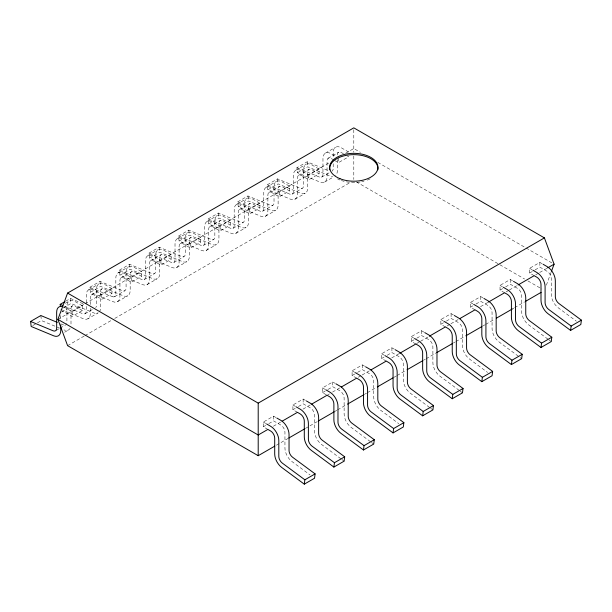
<?xml version="1.0" encoding="UTF-8"?>
<svg xmlns="http://www.w3.org/2000/svg" width="612" height="612" viewBox="0 0 612 612"><rect width="100%" height="100%" fill="white"/><g stroke="black" fill="none" stroke-linecap="round" stroke-linejoin="round"><path stroke-width="0.46" stroke-dasharray="3.06 2.29" d="M353.797 129.729L353.797 152.289M546.348 285.2L551.183 272.065M65.706 301.188L70.434 298.457L84.295 304.218M89.78 287.288L100.016 281.375L122.553 290.731A5.791 3.343 60 0 0 126.08 288.084L126.08 272.126A11.59 6.694 60 0 1 134.273 267.398L141.556 271.598L141.556 276.333L131.312 282.247L124.029 278.039A5.791 3.343 60 0 0 119.937 280.403L119.937 296.361A11.59 6.694 60 0 1 112.883 301.655L90.346 292.307L89.78 287.288L112.31 296.644M119.363 270.206L129.606 264.292L152.143 273.648A5.791 3.343 60 0 0 155.67 271.001L155.67 255.043A11.59 6.694 60 0 1 163.863 250.316L171.146 254.516L171.146 259.251L160.902 265.164L153.62 260.957A5.791 3.343 60 0 0 149.527 263.321L149.527 279.279A11.59 6.694 60 0 1 142.474 284.572L119.937 275.224L119.363 270.206L141.9 279.562A5.791 3.343 60 0 0 145.427 276.915L145.427 260.957A11.59 6.694 60 0 1 153.62 256.229L160.902 260.429L171.146 254.516M148.953 253.123L159.196 247.21L181.733 256.566A5.791 3.343 60 0 0 185.26 253.919L185.26 237.961A11.59 6.694 60 0 1 193.453 233.233L200.736 237.433L200.736 242.168L190.493 248.082L183.21 243.874A5.791 3.343 60 0 0 179.109 246.238L179.109 262.196A11.59 6.694 60 0 1 172.056 267.49L149.527 258.142L148.953 253.123L171.49 262.479A5.791 3.343 60 0 0 175.017 259.832L175.017 243.874A11.59 6.694 60 0 1 183.21 239.147L190.493 243.347L200.736 237.433M178.543 236.041L188.787 230.127L211.316 239.483A5.791 3.343 60 0 0 214.843 236.836L214.843 220.878A11.59 6.694 60 0 1 223.036 216.151L230.319 220.351L230.319 225.086L220.083 230.999L212.8 226.792A5.791 3.343 60 0 0 208.7 229.156L208.7 245.114A11.59 6.694 60 0 1 201.646 250.407L179.109 241.059L178.543 236.041L201.08 245.397A5.791 3.343 60 0 0 204.607 242.75L204.607 226.792A11.59 6.694 60 0 1 212.8 222.064L220.083 226.264L230.319 220.351M208.134 218.958L218.369 213.045L240.906 222.401A5.791 3.343 60 0 0 244.433 219.754L244.433 203.796A11.59 6.694 60 0 1 252.626 199.068L259.909 203.268L259.909 208.003L249.665 213.917L242.383 209.709A5.791 3.343 60 0 0 238.29 212.073L238.29 228.031A11.59 6.694 60 0 1 231.237 233.325L208.7 223.969L208.134 218.958L230.663 228.314A5.791 3.343 60 0 0 234.189 225.667L234.189 209.709A11.59 6.694 60 0 1 242.383 204.982L249.665 209.182L259.909 203.268M237.716 201.876L247.959 195.962L270.496 205.318A5.791 3.343 60 0 0 274.023 202.671L274.023 186.714A11.59 6.694 60 0 1 282.216 181.986L289.499 186.186L289.499 190.921L279.256 196.835L271.973 192.627A5.791 3.343 60 0 0 267.88 194.991L267.88 210.949A11.59 6.694 60 0 1 260.827 216.243L238.29 206.887L237.716 201.876L260.253 211.232A5.791 3.343 60 0 0 263.78 208.585L263.78 192.627A11.59 6.694 60 0 1 271.973 187.899L279.256 192.099L289.499 186.186M267.306 184.793L277.55 178.88L300.087 188.236A5.791 3.343 60 0 0 303.613 185.589L303.613 169.631A11.59 6.694 60 0 1 311.806 164.903L319.089 169.103L319.089 173.839L308.846 179.752L301.563 175.545A5.791 3.343 60 0 0 297.463 177.908L297.463 193.866A11.59 6.694 60 0 1 290.409 199.16L267.88 189.804L267.306 184.793L289.843 194.149A5.791 3.343 60 0 0 293.37 191.495L293.37 175.545A11.59 6.694 60 0 1 301.563 170.817L308.846 175.017L319.089 169.103M333.884 160.038L331.153 158.462A5.791 3.343 60 0 0 327.053 160.826L327.053 176.784A11.59 6.694 60 0 1 320 182.078L297.463 172.722L296.897 167.711L307.14 161.798L328.805 170.794M65.362 303.261L69.301 300.989M88.648 289.82L98.892 283.907M118.238 272.738L128.482 266.824M147.829 255.655L158.072 249.742M177.411 238.573L187.655 232.659M207.001 221.49L217.245 215.577M236.592 204.408L246.835 198.495M266.182 187.326L276.425 181.412M295.764 170.243L306.008 164.33M325.355 153.161L335.598 147.247M32.75 325.561L36.682 323.281M37.47 322.83L41.409 320.558L59.616 328.108M63.12 308.02L71 303.476L93.537 312.824A11.59 6.694 60 0 0 98.134 312.862L87.891 318.776M90.346 292.307L100.59 286.393L123.127 295.741A11.59 6.694 60 0 0 130.18 290.448L130.18 274.49A5.791 3.343 60 0 1 134.273 272.126L141.556 276.333M119.937 275.224L130.18 269.311L152.709 278.659A11.59 6.694 60 0 0 159.763 273.365L159.763 257.407A5.791 3.343 60 0 1 163.863 255.043L171.146 259.251M149.527 258.142L159.763 252.228L182.3 261.576A11.59 6.694 60 0 0 189.353 256.283L189.353 240.325A5.791 3.343 60 0 1 193.453 237.961L200.736 242.168M179.109 241.059L189.353 235.146L211.89 244.494A11.59 6.694 60 0 0 218.943 239.2L218.943 223.242A5.791 3.343 60 0 1 223.036 220.878L230.319 225.086M208.7 223.969L218.943 218.063L241.48 227.412A11.59 6.694 60 0 0 248.533 222.118L248.533 206.16A5.791 3.343 60 0 1 252.626 203.796L259.909 208.003M238.29 206.887L248.533 200.973L271.062 210.329A11.59 6.694 60 0 0 278.116 205.035L278.116 189.077A5.791 3.343 60 0 1 282.216 186.714L289.499 190.921M267.88 189.804L278.116 183.891L300.653 193.247A11.59 6.694 60 0 0 307.706 187.953L307.706 171.995A5.791 3.343 60 0 1 311.806 169.631L319.089 173.839M297.463 172.722L307.706 166.808L330.243 176.164A11.59 6.694 60 0 0 332.721 176.715M61.72 312.082L72.461 305.878M91.303 294.999L102.051 288.795M120.893 277.917L131.641 271.713M150.483 260.834L161.231 254.63M180.073 243.752L190.814 237.548M209.656 226.669L220.404 220.465M239.246 209.587L249.994 203.383M268.836 192.505L279.585 186.3M298.427 175.422L309.167 169.218M328.009 158.34L338.757 152.136M57.911 319.365L84.28 304.149M85.083 303.682L329.853 162.364M345.734 153.191L353.797 148.54L360.414 152.365M63.571 306.849A11.59 6.694 60 0 1 64.857 307.476L72.139 311.676L82.383 305.763L82.383 310.498L72.139 316.412L64.857 312.204A5.791 3.343 60 0 0 62.225 311.791M86.246 302.634L86.246 295.122A11.59 6.694 60 0 1 94.447 290.394L101.73 294.594L111.965 288.68L111.965 293.416L101.73 299.329L94.447 295.122A5.791 3.343 60 0 0 90.346 297.486L90.346 304.998M112.31 296.644A5.791 3.343 60 0 0 115.836 293.997L115.836 278.039A11.59 6.694 60 0 1 124.029 273.312L131.312 277.511L141.556 271.598M334.642 160.474L338.436 162.67L348.672 156.756L347.157 155.876M56.22 330.373L59.372 328.552M60.16 328.101L65.675 324.918M85.022 313.742L92.902 309.198M114.612 296.659L124.856 290.746M144.195 279.577L154.438 273.663M173.785 262.494L184.028 256.581M203.375 245.412L213.619 239.499M232.965 228.33L243.209 222.416M262.548 211.247L272.791 205.334M292.138 194.165L302.382 188.251M321.728 177.082L329.608 172.538M64.604 332.224L68.544 329.952M117.481 301.693L127.724 295.78M147.064 284.611L157.307 278.697M176.654 267.528L186.897 261.615M206.244 250.446L216.487 244.532M235.834 233.363L246.078 227.45M265.417 216.281L275.66 210.367M295.007 199.198L305.25 193.285M324.597 182.116L333.265 177.113M67.588 345.65L84.135 336.095M84.961 335.621L111.43 320.336M114.742 318.424L351.319 181.84M267.88 429.417L263.328 426.793L263.328 422.058L273.564 416.145L275.997 417.545M297.463 412.335L292.911 409.711L292.911 404.976L303.154 399.062L306.39 400.937M326.295 394.817L322.501 392.629L322.501 387.893L332.744 381.98L335.169 383.38M356.643 378.17L352.091 375.546L352.091 370.811L362.335 364.897L364.76 366.297M386.233 361.088L381.681 358.464L381.681 353.728L391.917 347.815L394.35 349.215M415.816 344.005L411.264 341.374L411.264 336.646L421.507 330.732L423.932 332.132M445.406 326.923L440.854 324.291L440.854 319.563L451.098 313.65L453.523 315.05M474.996 309.84L470.444 307.209L470.444 302.481L480.688 296.568L483.113 297.968M504.586 292.758L500.035 290.126L500.035 285.399L510.27 279.485L512.703 280.885M534.169 275.675L529.617 273.044L529.617 268.316L539.861 262.403L542.286 263.803M263.328 426.793L265.685 425.424M268.836 423.603L273.564 420.88L280.847 425.08A5.791 3.343 60 0 1 284.947 432.179L284.947 448.129A11.59 6.694 60 0 0 292 461.57L310.032 474.904M292.911 409.711L295.275 408.342M298.427 406.521L303.154 403.798L310.437 407.997A5.791 3.343 60 0 1 314.537 415.097L314.537 431.047A11.59 6.694 60 0 0 321.591 444.488L341.121 458.939M322.501 392.629L327.229 389.898M328.017 389.439L332.744 386.715L340.027 390.915A5.791 3.343 60 0 1 344.12 398.014L344.12 413.964A11.59 6.694 60 0 0 351.173 427.406L370.704 441.856M352.091 375.546L356.819 372.815M357.607 372.356L362.335 369.633L369.617 373.833A5.791 3.343 60 0 1 373.71 380.932L373.71 396.882A11.59 6.694 60 0 0 380.763 410.323L398.794 423.657M381.681 358.464L384.038 357.094M387.189 355.274L391.917 352.55L399.2 356.75A5.791 3.343 60 0 1 403.3 363.849L403.3 379.8A11.59 6.694 60 0 0 410.354 393.241L429.884 407.691M411.264 341.374L415.992 338.65M416.78 338.191L421.507 335.468L428.79 339.668A5.791 3.343 60 0 1 432.891 346.767L432.891 362.717A11.59 6.694 60 0 0 439.944 376.158L459.474 390.609M440.854 324.291L445.582 321.568M446.37 321.109L451.098 318.378L458.38 322.585A5.791 3.343 60 0 1 462.473 329.684L462.473 345.635A11.59 6.694 60 0 0 469.526 359.076L487.557 372.41M470.444 307.209L472.808 305.847M475.96 304.026L480.688 301.295L487.971 305.503A5.791 3.343 60 0 1 492.063 312.602L492.063 328.552A11.59 6.694 60 0 0 499.117 341.993L521.654 358.663M500.035 290.126L504.755 287.403M505.543 286.944L510.27 284.213L517.553 288.42A5.791 3.343 60 0 1 521.654 295.519L521.654 311.47A11.59 6.694 60 0 0 528.707 324.911L548.237 339.362M529.617 273.044L534.345 270.32M535.133 269.861L539.861 267.13L547.143 271.338A5.791 3.343 60 0 1 551.244 278.437L551.244 294.387A11.59 6.694 60 0 0 558.297 307.828L576.32 321.162M273.388 426.235L280.541 422.112M302.978 409.153L310.934 404.563M327.841 394.801L329.417 393.891M332.568 392.07L339.714 387.947M358.219 377.26L361.371 375.439M362.159 374.988L369.304 370.864M391.741 357.905L399.697 353.315M416.604 343.554L419.756 341.733M420.543 341.274L428.477 336.699M446.982 326.012L450.134 324.192M450.922 323.74L458.067 319.617M480.512 306.658L488.46 302.068M506.162 291.848L508.526 290.486M509.306 290.027L517.247 285.444M535.745 274.765L538.897 272.944M539.685 272.493L546.83 268.362M276.402 445.192L287.984 438.506M305.35 428.477L317.758 421.316M335.131 411.287L336.784 410.331M337.617 409.849L346.713 404.601M364.913 394.09L366.565 393.133M367.391 392.659L376.495 387.404M393.86 377.375L396.347 375.944M397.173 375.47L406.269 370.214M423.642 360.185L425.294 359.229M426.12 358.754L436.05 353.017M453.423 342.988L455.076 342.039M455.902 341.557L464.998 336.302M482.371 326.272L484.857 324.842M485.683 324.368L494.779 319.112M512.152 309.083L513.805 308.127M514.631 307.652L524.561 301.923M296.897 167.711L319.433 177.067A5.791 3.343 60 0 0 322.96 174.412L322.96 158.462A11.59 6.694 60 0 1 331.153 153.734L336.003 156.534M64.52 306.168L82.719 313.727A5.791 3.343 60 0 0 86.246 311.08L86.246 303.567M60.756 309.389L83.293 318.737A11.59 6.694 60 0 0 90.346 313.443L90.346 305.931M60.779 323.817L63.38 324.895A5.791 3.343 60 0 0 65.178 325.11M377.795 162.394L554.089 264.177M348.672 152.021L341.389 147.821A11.59 6.694 60 0 0 333.196 152.549L333.196 158.179M343.439 153.734L341.389 152.549A5.791 3.343 60 0 0 337.296 154.912M529.617 268.316L532.05 269.716M356.276 181.84L499.025 264.254M499.851 264.736L524.606 279.026M527.911 280.931L541.934 289.032M500.035 285.399L502.46 286.798M470.444 302.481L472.869 303.881M440.854 319.563L444.09 321.43M411.264 336.646L413.697 338.046M381.681 353.728L384.107 355.128M352.091 370.811L355.327 372.677M322.501 387.893L324.926 389.293M111.965 288.68L104.683 284.481A11.59 6.694 60 0 0 96.489 289.208L96.489 305.166A5.791 3.343 60 0 1 95.694 307.515M111.965 293.416L104.683 289.208A5.791 3.343 60 0 0 100.59 291.572L100.59 307.53A11.59 6.694 60 0 1 99.672 311.347M292.911 404.976L295.344 406.376M82.383 305.763L75.1 301.563A11.59 6.694 60 0 0 66.907 306.291L66.907 322.249A5.791 3.343 60 0 1 66.7 323.61M82.383 310.498L75.1 306.291A5.791 3.343 60 0 0 71 308.655L71 324.612A11.59 6.694 60 0 1 70.9 326.051M263.328 422.058L265.753 423.458M548.987 339.912L551.244 341.58M460.224 391.16L462.473 392.827M430.634 408.242L432.891 409.91M371.461 442.407L373.71 444.075M341.871 459.49L344.12 461.157M307.14 161.798L307.706 166.808M277.55 178.88L278.116 183.891M247.959 195.962L248.533 200.973M218.369 213.045L218.943 218.063M188.787 230.127L189.353 235.146M159.196 247.21L159.763 252.228M129.606 264.292L130.18 269.311M100.016 281.375L100.59 286.393M70.434 298.457L71 303.476M40.843 315.54L41.409 320.558M539.861 262.403L539.861 267.13M510.27 279.485L510.27 284.213M480.688 296.568L480.688 301.295M451.098 313.65L451.098 318.378M421.507 330.732L421.507 335.468M391.917 347.815L391.917 352.55M362.335 364.897L362.335 369.633M353.797 156.037L353.797 179.469M338.436 157.934L338.436 162.67M337.296 159.61L337.296 170.87A11.59 6.694 60 0 1 335.69 175.56M333.196 163.809L333.196 168.499A5.791 3.343 60 0 1 331.972 171.169M332.744 381.98L332.744 386.715M308.846 175.017L308.846 179.752M303.154 399.062L303.154 403.798M279.256 192.099L279.256 196.835M273.564 416.145L273.564 420.88M249.665 209.182L249.665 213.917M220.083 226.264L220.083 230.999M190.493 243.347L190.493 248.082M160.902 260.429L160.902 265.164M131.312 277.511L131.312 282.247M101.73 294.594L101.73 299.329M72.139 311.676L72.139 316.412M60.756 315.509L60.756 320.198M70.089 328.43A11.59 6.694 60 0 1 63.946 329.906M370.107 178.857A24.143 13.938 0 0 1 365.502 180.77M364.002 181.213A24.143 13.938 0 0 1 361.654 181.756M360.047 182.047A24.143 13.938 0 0 1 341.366 180.525M339.951 179.997A24.143 13.938 0 0 1 337.487 178.857"/><path stroke-width="0.92" d="M258.203 455.695L258.203 403.132L67.588 293.087L57.911 319.365L67.588 345.65L258.203 455.695L274.75 446.148M57.911 319.365L258.203 435.002L267.88 429.417L270.611 430.993A5.791 3.343 60 0 1 274.704 438.093L274.704 454.043A11.59 6.694 60 0 0 281.757 467.484L304.294 484.153L304.86 479.8L315.103 473.887L292.567 457.218A5.791 3.343 60 0 1 289.04 450.501L289.04 434.543A11.59 6.694 60 0 0 280.847 420.352L276.8 418.019M315.103 473.887L314.537 478.24L304.294 484.153M282.147 421.178L297.463 412.335L300.194 413.911A5.791 3.343 60 0 1 304.294 421.01L304.294 436.96A11.59 6.694 60 0 0 311.347 450.401L333.884 467.071L334.45 462.718L344.694 456.804L322.157 440.135A5.791 3.343 60 0 1 318.63 433.418L318.63 417.461A11.59 6.694 60 0 0 310.437 403.27L306.39 400.937M344.694 456.804L344.12 461.157L333.884 467.071M311.738 404.096L327.053 395.253L329.784 396.828A5.791 3.343 60 0 1 333.884 403.928L333.884 419.878A11.59 6.694 60 0 0 340.938 433.319L363.467 449.988L364.041 445.635L374.284 439.722L351.747 423.053A5.791 3.343 60 0 1 348.22 416.336L348.22 400.378A11.59 6.694 60 0 0 340.027 386.187L335.98 383.854M374.284 439.722L373.71 444.075L363.467 449.988M341.328 387.013L356.643 378.17L359.374 379.746A5.791 3.343 60 0 1 363.467 386.845L363.467 402.795A11.59 6.694 60 0 0 370.52 416.237L393.057 432.906L393.631 428.553L403.866 422.64L381.337 405.97A5.791 3.343 60 0 1 377.811 399.253L377.811 383.296A11.59 6.694 60 0 0 369.617 369.105L365.571 366.764M403.866 422.64L403.3 426.992L393.057 432.906M370.918 369.931L386.233 361.088L388.964 362.664A5.791 3.343 60 0 1 393.057 369.763L393.057 385.713A11.59 6.694 60 0 0 400.11 399.154L422.647 415.823L423.213 411.471L433.457 405.557L410.92 388.888A5.791 3.343 60 0 1 407.393 382.171L407.393 366.213A11.59 6.694 60 0 0 399.2 352.022L395.153 349.682M433.457 405.557L432.891 409.91L422.647 415.823M399.697 353.315L415.816 344.005L418.547 345.581A5.791 3.343 60 0 1 422.647 352.68L422.647 368.631A11.59 6.694 60 0 0 429.701 382.072L452.237 398.741L452.803 394.388L463.047 388.475L440.51 371.805A5.791 3.343 60 0 1 436.983 365.081L436.983 349.131A11.59 6.694 60 0 0 428.79 334.94L424.743 332.599M463.047 388.475L462.473 392.827L452.237 398.741M429.287 336.233L445.406 326.923L448.137 328.499A5.791 3.343 60 0 1 452.237 335.598L452.237 351.548A11.59 6.694 60 0 0 459.291 364.989L481.82 381.659L482.394 377.306L492.637 371.392L470.1 354.723A5.791 3.343 60 0 1 466.573 347.998L466.573 332.048A11.59 6.694 60 0 0 458.38 317.858L454.334 315.517M492.637 371.392L492.063 375.745L481.82 381.659M459.681 318.684L474.996 309.84L477.727 311.416A5.791 3.343 60 0 1 481.82 318.515L481.82 334.466A11.59 6.694 60 0 0 488.873 347.907L511.41 364.576L511.984 360.223L522.22 354.31L499.69 337.64A5.791 3.343 60 0 1 496.164 330.916L496.164 314.966A11.59 6.694 60 0 0 487.971 300.775L483.924 298.434M522.22 354.31L521.654 358.663L511.41 364.576M488.46 302.068L504.586 292.758L507.317 294.334A5.791 3.343 60 0 1 511.41 301.433L511.41 317.383A11.59 6.694 60 0 0 518.463 330.824L541 347.494L541.566 343.141L551.81 337.227L529.273 320.558A5.791 3.343 60 0 1 525.746 313.834L525.746 297.883A11.59 6.694 60 0 0 517.553 283.693L513.514 281.352M551.81 337.227L551.244 341.58L541 347.494M518.05 284.985L534.169 275.675L536.9 277.251A5.791 3.343 60 0 1 541 284.351L541 300.301A11.59 6.694 60 0 0 548.054 313.742L570.591 330.411L571.157 326.058L581.4 320.145L558.863 303.476A5.791 3.343 60 0 1 555.336 296.751L555.336 280.801A11.59 6.694 60 0 0 547.143 266.61L543.096 264.269M581.4 320.145L580.826 324.498L570.591 330.411M551.504 271.185L554.089 264.177L544.412 237.892L353.797 127.847L67.588 293.087M60.756 324.895L60.756 330.526A11.59 6.694 60 0 1 53.703 335.82L31.174 326.471L30.6 321.453L40.843 315.54L57.306 322.379M60.381 306.046L60.19 304.371L64.918 301.639M258.203 403.132L544.412 237.892M547.641 267.903L554.089 264.177M288.81 438.031L304.524 428.951M318.592 420.834L334.305 411.761M347.54 404.119L364.086 394.572M377.321 386.929L393.034 377.856M407.095 369.732L422.816 360.659M436.876 352.543L452.589 343.47M465.831 335.827L481.545 326.754M496.431 318.156L512.152 309.083M525.387 301.441L541.1 292.368M60.19 304.371L62.791 305.449M30.6 321.453L53.137 330.809A5.791 3.343 60 0 0 56.664 328.162L56.664 312.204A11.59 6.694 60 0 1 62.325 306.474M532.853 270.183L536.9 272.524A11.59 6.694 60 0 1 545.093 286.714L545.093 302.665A5.791 3.343 60 0 0 548.62 309.389L571.157 326.058M503.271 287.265L507.317 289.606A11.59 6.694 60 0 1 515.511 303.797L515.511 319.747A5.791 3.343 60 0 0 519.037 326.471L541.566 343.141M473.68 304.348L477.727 306.688A11.59 6.694 60 0 1 485.92 320.879L485.92 336.829A5.791 3.343 60 0 0 489.447 343.554L511.984 360.223M444.09 321.43L448.137 323.771A11.59 6.694 60 0 1 456.33 337.962L456.33 353.912A5.791 3.343 60 0 0 459.857 360.636L482.394 377.306M414.5 338.512L418.547 340.853A11.59 6.694 60 0 1 426.74 355.044L426.74 370.994A5.791 3.343 60 0 0 430.267 377.719L452.803 394.388M384.917 355.595L388.964 357.936A11.59 6.694 60 0 1 397.157 372.127L397.157 388.077A5.791 3.343 60 0 0 400.684 394.801L423.213 411.471M355.327 372.677L359.374 375.018A11.59 6.694 60 0 1 367.567 389.209L367.567 405.159A5.791 3.343 60 0 0 371.094 411.884L393.631 428.553M325.737 389.76L329.784 392.101A11.59 6.694 60 0 1 337.977 406.292L337.977 422.249A5.791 3.343 60 0 0 341.504 428.966L364.041 445.635M296.147 406.85L300.194 409.183A11.59 6.694 60 0 1 308.387 423.374L308.387 439.332A5.791 3.343 60 0 0 311.913 446.049L334.45 462.718M266.564 423.932L270.611 426.266A11.59 6.694 60 0 1 278.804 440.456L278.804 456.414A5.791 3.343 60 0 0 282.331 463.131L304.86 479.8M329.746 169.799A24.143 13.938 0 0 1 353.797 154.645A24.143 13.938 0 0 1 377.849 169.799M339.951 178.681A24.143 13.938 0 0 0 377.849 168.484A24.143 13.938 0 0 0 343.592 154.637A24.143 13.938 0 0 0 339.951 178.681"/></g></svg>
